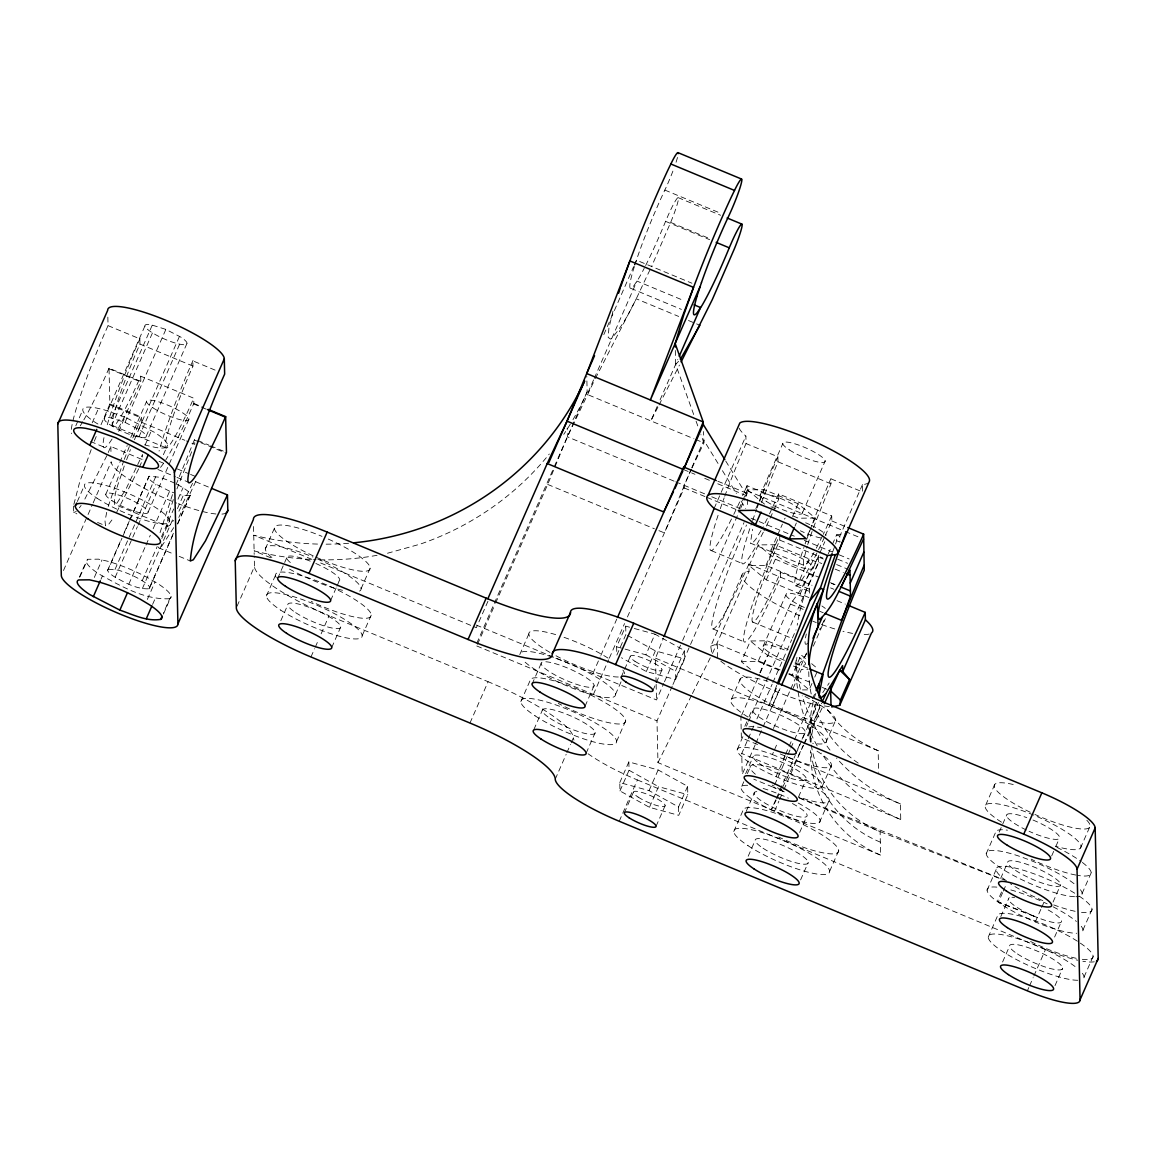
<?xml version="1.0" encoding="UTF-8"?>
<svg xmlns="http://www.w3.org/2000/svg" width="1156" height="1156" viewBox="0 0 1156 1156"><rect width="100%" height="100%" fill="white"/><g stroke="black" fill="none" stroke-linecap="round" stroke-linejoin="round"><path stroke-width="0.75" stroke-dasharray="5 3.75" d="M814.012 552.582L808.622 561.484L805.111 565.544L803.391 565.14L750.389 543.103L752.643 529.275M803.391 565.14L803.565 560.27L807.191 546.239M73.536 506.082L73.709 512.527L76.888 513.856M73.868 504.348L79.663 482.11L91.237 449.467M106.699 512.354L105.008 520.995L105.499 525.749L108.505 524.549L113.794 517.483M613.027 311.094L608.937 327.871L608.186 337.451L610.83 339.185C629.139 318.984 638.531 292.396 650.756 268.365M108.216 506.516L123.663 461.027M160.034 532.641L173.559 491.314M807.712 544.548L812.827 529.26M634.427 266.501L633.401 269.666A71.484 6.705 -67.4 0 0 633.777 285.864L638.314 279.029A71.484 6.705 -67.4 0 0 644.21 268.337M634.933 264.926L637.794 256.141A71.484 6.705 -67.4 0 1 664.845 190.075A27.253 2.558 -67.4 0 0 673.948 168.314M814.229 698.065L815.818 693.383M816.512 702.313L814.402 708.556A115.557 112.551 -1.3 0 0 810.24 742.513L810.009 727.124M173.299 499.565C170.871 508.293 166.594 517.151 167.504 526.341L169.773 525.445L173.544 520.402M813.376 527.671L830.976 483.829L830.861 478.786L862.665 491.994L862.492 484.552A71.267 14.696 23.7 0 0 868.069 483.035M832.667 551.947L834.979 545.56M835.571 543.97L836.727 540.777L836.597 534.867L846.322 533.74M124.284 459.365L129.588 445.913M124.241 466.013C120.715 478.555 113.866 491.069 114.502 504.319L167.504 526.341M126.582 459.813L130.44 449.568M176.044 484.696L194.67 439.193L194.786 444.41L186.506 440.971M176.911 488.916L192.315 450.118M761.501 502.47L777.974 461.808L777.858 456.765L746.053 443.557L745.88 436.101A71.267 14.696 23.7 0 1 739.118 428.125M656.102 682.56L655.539 658.183L663.356 638.213M776.731 685.349L768.928 705.29L777.612 685.494M495.592 603.114L547.698 484.436L567.394 436.809L594.56 380.078M94.344 441.187L97.147 434.28M101.02 424.729L109.863 403.964L109.025 368.186L140.83 381.393L135.064 394.442A94.749 8.887 -67.4 0 1 117.334 430.119M132.81 437.951L141.668 417.171L109.863 403.964M134.414 439.786L141.783 422.388L141.668 417.171M645.64 265.519A71.484 6.705 -67.4 0 0 665.581 221.36L668.298 215.045A27.238 2.558 -67.4 0 1 678.384 197.907A27.238 2.558 -67.4 0 1 670.653 222.429L651.478 266.761M108.202 452.545L110.846 446.491L142.65 459.712L142.535 454.481L125.917 489.205L116.77 503.424L114.502 504.319M139.341 467.284L142.867 459.207M195.87 481.228L177.562 520.084M779.679 535.084L779.794 540.112L775.445 550.068A71.484 6.705 -67.4 0 0 752.065 620.599A71.484 6.705 -67.4 0 0 777.54 579.084L780.531 572.22L812.003 585.297M774.578 811.078L778.869 801.238M779.592 799.591L783.161 791.383M783.884 789.736L803.218 745.432M803.926 743.785L821.714 703.065M660.076 399.904L677.777 359.545M592.898 673.529L600.137 657.042M600.86 655.394L616.755 619.125M75.79 425.827L82.77 409.932M92.205 422.807L98.491 408.502M104.156 418.819L144.977 325.848M111.482 417.995L152.303 325.024M77.365 501.473L84.345 485.578M111.67 425.798L152.491 332.827M118.649 431.405L124.935 417.099L154.991 432.619A46.124 9.508 23.7 0 1 155.323 447.401L146.581 445.407A46.124 9.508 23.7 0 1 143.33 444.468M125.05 422.374L139.948 430.061A22.86 4.711 23.7 0 1 140.122 437.387L135.787 436.404A22.86 4.711 23.7 0 1 114.762 427.662L110.398 425.032A22.86 4.711 23.7 0 1 110.225 417.721L125.05 422.374L165.872 329.402L180.769 337.09A22.86 4.711 23.7 0 1 180.943 344.416L176.608 343.419A22.86 4.711 23.7 0 1 155.583 334.691L151.205 332.061A22.86 4.711 23.7 0 1 151.046 324.735L165.872 329.402M63.493 570.5L87.35 516.154M88.073 514.507L92.408 504.623M93.13 502.976L111.207 461.793A63.421 13.077 23.7 0 0 176.608 503.106M105.731 494.465L127.218 445.537M130.787 437.373L146.552 401.493M138.677 429.295L179.498 336.324M138.864 437.098L179.671 344.127M79.316 577.278L86.295 561.383M79.995 576.772L87.668 559.287L98.535 559.157L107.277 561.151A46.124 9.508 23.7 0 1 149.688 578.766L158.502 584.069A46.124 9.508 23.7 0 1 169.715 598.721L163.429 613.027M146.191 436.289L187.012 343.303M145.208 444.829L151.494 430.523M94.33 577.436L102.003 559.952M100.977 579.214L102.378 576.035M107.667 570.269L121.279 539.274M124.14 532.757L129.154 521.327M129.877 519.709L148.488 477.298M173.371 533.321L149.023 588.78C136.451 589.43 124.602 582.422 113.909 576.483A22.86 4.711 23.7 0 1 108.361 569.229L121.958 538.234M122.681 536.601L129.125 521.92M129.833 520.287L149.167 476.243L158.892 477.168A22.86 4.711 23.7 0 1 174.831 483.28M163.386 454.713L167.577 445.176M115.008 569.46L155.814 476.474M115.181 577.249L137.391 526.688M138.099 525.055L156.002 484.277M148.141 512.079L188.948 419.108M128.807 584.185L145.28 546.658M146.003 545.025L150.294 535.242M153.156 528.726L169.629 491.199L173.703 492.759M142.202 580.745L157.23 546.499M161.537 536.702L173.703 508.972M177.995 499.19L183.009 487.774M161.84 538.45L169.513 520.966M142.376 588.548L173.169 518.408M177.46 508.626L183.197 495.577M177.663 523.538L189.844 495.794A22.86 4.711 23.7 0 0 184.281 488.54L179.917 485.91A22.86 4.711 23.7 0 0 176.146 483.93M149.716 587.739L173.342 533.913M177.634 524.116L190.523 494.754M147.332 599.458L155.005 581.974M152.592 604.415L155.381 598.057M163.415 614.111L171.088 596.626M237.052 606.206L254.465 566.541L254.233 556.094M265.331 548.927L274.391 528.263M266.415 595.932L275.489 575.269M277.642 578.477L286.717 557.813M280.821 620.714L287.801 604.819M330.645 600.499L336.223 587.783M336.931 586.193L339.719 579.835M310.964 656.969L314.591 648.704M315.313 647.057L318.218 640.438M321.122 633.835L329.099 615.642A80.718 16.646 23.7 0 1 254.465 566.541M331.743 647.505L340.803 626.841M361.106 588.722L370.166 568.058M362.189 635.728L371.264 615.064M603.808 334.619L633.633 266.646M634.341 265.042L636.479 260.187L691.924 283.22M487.962 601.265L476.359 627.694L318.536 562.119M476.72 643.357L553.608 468.209M554.331 466.562L587.147 391.812L586.786 376.148M477.5 644.326L494.869 604.761M593.577 379.89L587.205 394.427L693.961 438.774M594.285 378.287L636.956 281.081L684.251 300.762M469.972 723.035L488.107 681.708L329.099 615.642M528.812 633.979L519.738 654.643A52.078 10.736 23.7 0 1 585.702 671.246A52.078 10.736 23.7 0 1 601.684 696.938A52.078 10.736 23.7 0 1 523.495 660.668M520.836 701.634L529.91 680.971A52.078 10.736 23.7 0 1 584.286 692.01A52.078 10.736 23.7 0 1 623.835 723.28A52.078 10.736 23.7 0 1 558.276 703.397M532.063 684.179L541.124 663.515M657.244 406.363L650.871 420.885L658.226 406.536M533.855 729.595L542.222 710.521M585.066 706.2L594.126 685.551M555.256 779.158L566.151 754.362M566.874 752.715L570.5 744.45M571.223 742.802L573.405 737.846A92.234 19.016 23.7 0 0 488.107 681.708M691.144 469.235L664.397 532.916L656.059 529.462M691.852 467.616L703.831 440.291L703.542 431.549M593.389 694.424L608.605 659.816M609.328 658.169L624.543 623.561M627.448 616.972L684.179 487.933L684.092 485.303L691.274 469.509M625.902 634.485L616.827 655.149L616.625 646.796L625.699 626.133L632.592 628.026M586.15 753.206L595.224 732.543M621.133 677.228L623.922 670.87M624.616 669.281L630.208 656.565M615.512 694.424L621.104 681.708M616.625 646.796L645.915 654.816L654.975 634.153L684.453 650.539L684.655 658.906L675.581 679.555L646.305 671.535L621.48 657.735M714.133 508.423L745.88 436.101M646.305 671.535L655.365 650.871L684.655 658.906M616.61 741.43L625.685 720.766M652.938 690.45L655.727 684.092M656.42 682.502L662.012 669.786M739.031 508.915L747.397 489.855L764.188 489.653L798.117 503.756L815.24 518.033L811.758 525.98M619.789 782.583L628.85 761.92L658.14 769.939L687.603 786.326L687.806 794.678L678.731 815.341L649.455 807.322L619.977 790.935L619.789 782.583L649.065 790.603L678.543 806.989L678.731 815.341M476.301 625.078L656.507 699.958L663.761 683.442M664.483 681.78L681.895 642.129M682.618 640.482L739.927 509.94M740.649 508.293L744.999 498.366M745.721 496.719L747.181 493.41L747.036 485.708L778.826 498.915A93.072 8.728 -67.4 0 1 772.945 512.036M619.977 790.935L629.052 770.272L628.85 761.92M675.581 679.555L675.393 671.202L684.453 650.539M811.31 745.042A115.557 112.551 -1.3 0 0 880.121 831.641L880.583 855.122L657.966 762.628L656.998 720.853L672.228 686.158M672.951 684.496L744.03 522.57M760.128 495.216L782.8 443.572M755.822 508.727L758.611 502.369M759.304 500.779L764.188 489.653M619.226 821.251L637.375 779.939A69.187 14.262 23.7 0 1 588.072 753.77M624.283 813.015L633.358 792.351M711.663 652.042L710.723 646.233L742.47 573.925M649.065 790.603L658.14 769.939M749.16 565.573L758.235 544.91L775.026 544.722L818.477 562.784L809.417 583.448L765.951 565.385L749.16 565.573L766.284 579.864L809.749 597.912M712.472 653.429L749.03 571.469L748.857 564.041L810.472 589.647M649.455 807.322L658.53 786.658L687.806 794.678M770.951 550.198L776.673 537.15M777.396 535.517L782.41 524.101M765.951 565.385L775.026 544.722M656.088 826.222L665.162 805.573M792.539 516.472L798.117 503.756M766.284 579.864L775.358 559.201L758.235 544.91M794.967 526.168L796.354 522.989M802.524 512.672L825.196 461.013M750.547 669.353L741.328 661.651L750.389 640.988L767.194 640.8L788.19 649.528M678.543 806.989L687.603 786.326M731.445 699.163L740.519 678.5M807.567 535.517L811.064 527.57M784.433 660.307A23.062 4.754 23.7 0 1 763.119 646.276L786.485 593.577A23.062 4.754 23.7 0 1 806.874 598.216M741.328 661.651L758.119 661.463L767.194 640.8M799.88 579.474L808.94 558.81M759.853 672.763L767.526 655.279L750.389 640.988M741.603 715.289L759.564 674.381M760.272 672.749L790.444 604.053L799.706 591.366L818.347 556.961L823.332 559.027M800.212 593.953L809.287 573.289M813.347 567.813L819.084 554.764M819.792 553.132L824.806 541.716M744.84 726.315L748.337 718.367M749.03 716.778L752.513 708.83M746.444 726.271L747.889 722.977M748.611 721.33L818.477 562.177L821.786 563.564M737.34 749.247L743.626 734.941M828.216 553.941L831.713 545.993M832.407 544.404L836.597 534.867L839.82 536.211L843.071 534.982M755.157 744.926L742.224 774.361L741.747 753.481L747.527 740.288M748.25 738.641L754.044 725.448M756.934 718.859L772.136 684.236M772.858 682.589L791.672 639.73M792.395 638.083L796.022 629.832M862.492 484.552L839.82 536.211L839.95 542.106L836.727 540.777M755.865 743.279L762.324 728.569M763.047 726.922L780.286 687.675M772.15 706.634L780.069 688.6M745.649 773.74L753.322 756.255M741.791 786.326L743.886 781.557M747.368 773.61L750.865 765.662M811.96 683.485L809.171 689.843L792.048 675.566L801.108 654.903L806.382 659.296M773.407 728.497L789.967 690.753M790.69 689.12L806.527 653.024M793.074 688.441L801.44 669.367L808.16 669.295M813.318 646.146L825.355 618.706M733.771 831.496L742.846 810.833A52.136 10.751 23.7 0 1 794.678 820.717A52.136 10.751 23.7 0 1 838.028 852.405A52.136 10.751 23.7 0 1 778.638 836.987M746.212 811.353L754.579 792.279M772.396 754.536L783.493 759.058A46.327 9.551 23.7 0 1 816.642 788.421A46.327 9.551 23.7 0 1 744.869 759.246A46.327 9.551 23.7 0 1 772.396 754.536L773.783 751.357M774.491 749.767L777.28 743.409M814.749 677.127L816.844 672.359M783.493 759.058L784.895 755.88M785.589 754.29L788.378 747.932M789.086 746.343L791.874 739.985M776.037 776.644L785.112 755.981A46.327 9.551 23.7 0 0 828.52 767.497A46.327 9.551 23.7 0 0 814.763 749.753M787.265 756.212L773.552 787.38L753.77 779.158M787.973 754.565L790.14 749.652M790.863 748.004L793.753 741.444M794.475 739.811L811.772 700.435M812.495 698.788L814.662 693.875M748.178 856.264L755.157 840.369M797.857 748.741L801.339 740.808M802.047 739.219L804.836 732.861A28.871 5.953 23.7 0 0 769.52 710.954A28.871 5.953 23.7 0 0 761.674 718.729A28.871 5.953 23.7 0 0 804.836 732.861M775.705 799.836L771.355 809.749L776.167 800.111M776.427 798.189L795.256 755.287M795.978 753.64L818.434 702.487M798.536 796.918L806.209 779.433M825.904 742.528L834.979 721.864M799.677 832.421L806.642 816.526M822.191 786.441L831.265 765.778M819.445 822.48L828.505 801.831M800.588 879.918L808.261 862.434M829.647 871.321L838.707 850.657M985.721 805.024L994.781 784.36M986.256 853.634L995.316 832.985A52.136 10.751 23.7 0 1 1007.454 830.196M999.174 832.118L1006.847 814.633M987.108 890.192L996.169 869.529M1000.663 878.415L1007.642 862.52M1001.558 891.941L997.368 901.478L1001.342 904.382A52.136 10.751 23.7 0 0 1076.684 933.268M1002.599 892.707L998.408 902.244L1035.184 916.65M1003.292 891.117L1006.081 884.759M988.192 937.198L997.267 916.535A52.136 10.751 23.7 0 1 1026.6 917.922A52.136 10.751 23.7 0 1 1078.895 942.183M1000.807 916.563L1008.48 899.079M1002.599 961.98L1009.578 946.085M1051.657 855.96L1055.153 848.013M1055.847 846.423L1059.33 838.476M1035.314 921.924L1040.891 909.208M1041.585 907.619L1044.374 901.261M1053.058 902.07L1060.731 884.586M1080.47 848.085L1089.544 827.421M1027.366 990.837L1028.811 987.527M1029.534 985.88L1033.161 977.615M1033.883 975.953L1045.501 949.51A57.656 11.892 23.7 0 0 1077.71 960.217M1054.604 937.039L1061.584 921.144M1082.117 893.472L1091.192 872.809M1054.995 985.635L1062.667 968.15M1082.97 930.031L1092.03 909.367M1084.053 977.037L1093.128 956.373M107.84 317.134L108.043 325.631L104.069 334.604A94.749 8.887 -67.4 0 0 71.528 433.601M109.025 368.186L103.26 381.22A94.749 8.887 -67.4 0 1 83.666 420.177M140.064 338.347L135.873 347.826A94.749 8.887 -67.4 0 0 106.453 427.619M108.043 325.631L139.847 338.838L139.963 344.069L136.972 350.846A71.484 6.705 -67.4 0 0 112.219 423.761A71.484 6.705 -67.4 0 0 136.365 386.017L140.714 376.177L193.717 398.199L193.832 403.415L188.067 416.463A94.749 8.887 -67.4 0 1 165.857 459.785M193.066 360.369L188.876 369.848A94.749 8.887 -67.4 0 0 159.066 451.071M215.103 370.108L192.85 360.86L192.965 366.091L189.974 372.868A71.484 6.705 -67.4 0 0 165.221 445.783A71.484 6.705 -67.4 0 0 189.367 408.039L193.717 398.199M825.225 535.647A93.072 8.728 -67.4 0 0 831.843 520.951L831.713 515.923L778.711 493.901L769.549 513.856M831.713 515.923L823.289 534.332M691.996 467.934L703.903 442.907L703.831 440.291L718.729 464.596M106.887 455.58L83.709 501.314M138.691 468.787L115.513 514.521M192.546 483.353L178.92 511.227M767.324 518.509L763.235 526.327M822.552 535.878L814.763 551.166M657.966 762.628L691.635 695.175M692.43 693.571L711.663 655.033M776.962 798.507L781.774 788.869M782.569 787.265L803.42 745.504M804.215 743.9L823.448 705.348M595.369 378.489L636.234 298.797L678.673 316.441M659.05 404.947L679.468 365.094M761.009 530.561L755.619 539.462L752.108 543.522L750.389 543.103M173.689 527.656L161.508 546.571L158.502 547.771L158.43 546.99M763.119 646.276L763.813 645.221A23.062 4.754 23.7 0 1 786.961 651.059M822.783 692.589L829.199 682.965M79.359 507.787L81.122 505.432M693.687 414.527L675.653 364.415L679.179 360.658M73.709 512.527L76.209 511.53M710.723 646.233L717.284 643.791L780.647 670.119M387.477 553.247L419.845 544.245A283.841 276.457 -1.3 0 0 549.302 454.019M189.844 495.794L180.119 494.869M108.361 569.229L118.085 570.154A22.86 4.711 23.7 0 1 139.096 578.881L143.474 581.511A22.86 4.711 23.7 0 1 149.023 588.78M169.715 598.721C144.356 600.036 120.455 585.904 98.881 573.925A46.124 9.508 23.7 0 1 87.668 559.287M815.24 518.033L798.449 518.22L790.372 514.868M802.452 689.915L809.171 689.843M829.3 706.634L817.191 705.001A71.181 14.681 23.7 0 1 719.957 660.524M634.312 628.488L654.975 634.153M124.935 417.099L103.765 409.701L95.023 407.707A46.124 9.508 23.7 0 0 95.356 422.475L98.852 424.584M999.102 878.285L880.121 831.641L798.536 797.756M783.609 791.412L773.552 787.38L786.875 792.915M798.695 797.467L1004.766 880.15M1033.825 916.116L997.368 901.478L993.654 898.776A52.136 10.751 23.7 0 1 999.246 887.418M664.845 190.075L720.347 213.138M678.153 197.633L720.593 215.262M670.653 222.429L709.842 238.7M665.581 221.36L709.654 239.668M688.47 320.515L695.002 323.218M696.635 323.897L699.9 325.255M777.974 461.808L830.976 483.829M695.623 439.468L703.903 442.907L700.897 434.555M831.843 520.951L846.149 526.89M747.152 490.736L843.562 530.792M845.238 531.485L860.194 537.699M717.876 481.243L747.181 493.41L747.238 496.025L716.2 483.136M683.528 469.553L694.973 474.307M704.77 478.382L709.668 480.419M770.994 506.819L775.835 508.828M674.092 481.156L567.394 436.809L567.191 428.11M675.754 481.835L705.261 494.103M711.778 496.805L739.464 508.308M684.179 487.933L705.348 496.719M706.966 497.398L736.271 509.565M751.082 518.22L794.302 536.182M804.273 540.329L832.537 552.077M839.184 554.837L849.169 558.984M837.667 559.186L847.623 563.319M779.794 540.112L822.855 558.016M836.626 564.562L848.258 569.388M835.08 569.084L843.389 572.538M775.358 559.201L818.824 577.249M830.456 582.682L835.441 584.748M809.2 574.127L817.148 577.422M831.453 583.375L834.646 584.69M830.586 587.913L833.91 589.285M836.973 600.658L845.282 604.111M711.301 550.632L743.106 563.853M796.108 585.875L810.428 591.814M547.698 484.436L654.397 528.769M819.936 611.38L823.26 612.752M790.444 604.053L804.749 609.992M139.963 344.069L192.965 366.091M752.44 621.957L792.192 638.473M193.832 403.415L203.369 407.389M108.808 368.677L140.613 381.899M193.616 403.921L206.332 409.21M713.122 628.994L744.926 642.201M795.068 662.865L808.261 668.341M767.526 655.279L783.681 661.983M793.377 666.015L801.44 669.367M788.984 673.572L810.659 682.589M822.335 687.43L828.997 690.204M758.119 661.463L779.115 670.191M788.811 674.223L792.048 675.566M197.849 440.523L208.976 445.147M210.565 445.811L223.281 451.086M109.517 404.745L141.321 417.966M194.324 439.988L199.092 441.968M200.682 442.632L226.128 453.195M141.783 422.388L184.844 440.291M112.421 425.524L165.424 447.56M655.539 658.183L878.155 750.678L878.661 772.324M159.095 461.36L164.065 463.426M177.316 468.931L188.905 473.758M190.567 474.437L195.537 476.503M195.653 481.734L209.959 487.673M90.616 441.534L103.332 446.808M157.924 469.495L175.423 476.763M177.013 477.428L188.139 482.052M311.889 559.36L253.742 535.199A283.841 276.457 -1.3 0 0 318.507 544.1M757.57 744.536L741.372 737.803L740.895 716.922M780.242 753.958L900.394 803.882L900.755 819.546L741.747 753.481M270.721 557.77L254.103 550.863A283.841 276.457 -1.3 0 0 311.788 559.504M476.778 645.973L656.998 720.853M97.552 522.44L105.499 525.749M158.502 547.771L172.822 553.71M179.18 556.354L190.306 560.978M637.375 779.939L1045.501 949.51M630.873 288.35L681.419 309.389M169.629 491.199L154.731 483.511A22.86 4.711 23.7 0 1 149.167 476.243M627.448 635.352L655.365 650.871M645.915 654.816L675.393 671.202M629.052 770.272L658.53 786.658M1006.442 880.814L1002.729 878.112A52.136 10.751 23.7 0 1 1014.708 867.954A52.136 10.751 23.7 0 1 1077.797 895.178M747.397 489.855L764.535 504.132M811.657 663.689L818.246 669.18M725.737 461.056L747.238 496.025M722.457 470.68L736.43 493.468M741.083 501.054L745.736 508.654M696.085 421.203L697.892 426.217M819.546 704.38L819.691 707.674A115.557 112.551 -1.3 0 0 810.862 742.455M818.347 556.961L818.477 562.784M809.633 593.086L809.402 582.841A172.952 168.458 -1.3 0 0 797.207 625.208M778.711 493.901L778.826 498.915M780.531 572.22L780.647 577.249A93.101 8.728 -67.4 0 1 743.568 639.962A93.101 8.728 -67.4 0 1 778.32 538.205M747.325 499.508L747.527 508.207M717.284 643.791L717.616 658.125M675.321 350.499L675.653 364.415M656.146 684.294L656.507 699.958M625.699 626.133L625.858 632.809M253.54 526.5L254.19 554.345M140.714 376.177L140.83 381.393M110.846 446.491L111.005 453.296M772.222 513.625A93.072 8.728 -67.4 0 1 764.044 530.734M763.307 532.208A93.072 8.728 -67.4 0 1 752.108 521.905M752.628 520.417A93.072 8.728 -67.4 0 1 756.559 509.478M757.151 507.845A93.072 8.728 -67.4 0 1 758.986 502.932M759.622 501.285A93.072 8.728 -67.4 0 1 777.858 456.765M869.153 634.052A71.181 14.681 23.7 0 1 860.758 634.514M852.608 633.416A71.181 14.681 23.7 0 1 842.955 631.263M834.748 628.936A71.181 14.681 23.7 0 1 818 623.214M816.28 622.564A71.181 14.681 23.7 0 1 812.856 621.22M799.822 615.743A71.181 14.681 23.7 0 1 749.03 571.469M748.857 564.041A93.101 8.728 -67.4 0 1 711.764 626.754A93.101 8.728 -67.4 0 1 746.516 524.983M573.997 740.115A69.187 14.262 23.7 0 1 573.405 737.846M900.755 819.546A172.952 168.458 -1.3 0 1 821.54 753.134M817.162 745.822A172.952 168.458 -1.3 0 1 795.834 662.85M900.394 803.882A172.952 168.458 -1.3 0 1 836.51 758.033M829.994 750.085A172.952 168.458 -1.3 0 1 802.221 695.739M800.429 689.193A172.952 168.458 -1.3 0 1 795.877 660.741M748.828 726.951A46.327 9.551 23.7 0 1 761.472 727.818M807.611 643.314A71.484 6.705 -67.4 0 1 806.324 634.023M1094.284 961.792A57.656 11.892 23.7 0 1 1082.883 961.257M587.147 391.812A283.841 276.457 -1.3 0 1 572.104 421.145M570.313 424.122A283.841 276.457 -1.3 0 1 563.752 434.381M377.073 555.314A283.841 276.457 -1.3 0 1 313.565 559.591M348.606 543.262A283.841 276.457 -1.3 0 1 325.587 544.173M824.156 620.151A93.101 8.728 -67.4 0 1 819.604 629.601M806.512 653.92A93.101 8.728 -67.4 0 1 796.932 657.273M747.036 485.708A93.072 8.728 -67.4 0 1 742.614 495.606M739.681 501.979A93.072 8.728 -67.4 0 1 732.239 517.512M731.502 518.986A93.072 8.728 -67.4 0 1 719.133 512.137M720.304 508.698A93.072 8.728 -67.4 0 1 724.162 497.875M724.754 496.256A93.072 8.728 -67.4 0 1 746.053 443.557M824.488 537.222A93.072 8.728 -67.4 0 1 796.701 585.687A93.072 8.728 -67.4 0 1 803.94 547.38M805.111 543.927A93.072 8.728 -67.4 0 1 806.151 540.936M806.7 539.404A93.072 8.728 -67.4 0 1 830.861 478.786M820.832 537.93A23.062 4.754 23.7 0 1 800.385 530.777M784.548 519.203A23.062 4.754 23.7 0 1 785.242 518.148M805.631 522.787A23.062 4.754 23.7 0 1 809.778 524.607M811.122 525.243A23.062 4.754 23.7 0 1 826.208 535.17M878.155 750.678A115.297 112.305 -1.3 0 1 825.557 706.721M858.2 763.09A115.297 112.305 -1.3 0 1 812.769 700.334M811.209 693.99A115.297 112.305 -1.3 0 1 808.752 671.289M880.583 855.122A115.557 112.551 -1.3 0 1 810.472 750.62M880.28 842.132A115.557 112.551 -1.3 0 1 810.659 749.045M810.847 741.805A115.557 112.551 -1.3 0 1 813.376 701.23M804.345 607.464A23.062 4.754 23.7 0 1 785.791 594.618M821.902 605.975A23.062 4.754 23.7 0 1 825.297 608.446M795.025 664.021A23.062 4.754 23.7 0 0 804.822 664.946L805.515 663.891A23.062 4.754 23.7 0 0 799.23 657.62M677.488 157.447A27.253 2.558 -67.4 0 1 675.899 162.707M792.395 803.507A28.871 5.953 23.7 0 1 804.417 817.191A28.871 5.953 23.7 0 1 768.841 805.298A28.871 5.953 23.7 0 1 756.819 791.614M1048.174 909.96A28.871 5.953 23.7 0 1 1059.156 922.878A28.871 5.953 23.7 0 1 1026.095 912.489A28.871 5.953 23.7 0 1 1009.347 897.764M1011.962 897.287A28.871 5.953 23.7 0 1 1014.607 897.461M1032.973 820.023A28.871 5.953 23.7 0 1 1059.575 838.071A28.871 5.953 23.7 0 1 1029.057 831.28M1026.34 830.008A28.871 5.953 23.7 0 1 1006.544 815.428A28.871 5.953 23.7 0 1 1026.774 817.624M315.834 563.478A28.828 5.939 23.7 0 1 336.237 581.627M290.344 562.553A28.828 5.939 23.7 0 1 311.687 561.729M545.834 661.767A28.828 5.939 23.7 0 1 590.109 680.479A28.828 5.939 23.7 0 1 571.628 682.589A28.828 5.939 23.7 0 1 541.991 662.2M328.261 539.072A52.078 10.736 23.7 0 1 369.689 569.576A52.078 10.736 23.7 0 1 314.75 556.556M313.189 555.848A52.078 10.736 23.7 0 1 274.593 527.208A52.078 10.736 23.7 0 1 322.004 536.37M618.316 676.997A52.078 10.736 23.7 0 1 553.001 654.137M549.967 652.418A52.078 10.736 23.7 0 1 529 632.968A52.078 10.736 23.7 0 1 557.293 635.106M564.041 637.332A52.078 10.736 23.7 0 1 610.368 659.599M622.882 670.032A52.078 10.736 23.7 0 1 624.587 673.775M342.581 590.297A52.078 10.736 23.7 0 1 289.506 569.084M271.877 557.495A52.078 10.736 23.7 0 1 312.944 557.033M317.625 559.027A52.078 10.736 23.7 0 1 359.545 591.092M276.27 577.624A52.078 10.736 23.7 0 1 321.7 582.797A52.078 10.736 23.7 0 1 370.975 616.293A52.078 10.736 23.7 0 1 311.239 601.409M755.374 774.26A43.061 8.887 23.7 0 1 773.248 768.104A43.061 8.887 23.7 0 1 827.104 796.181A43.061 8.887 23.7 0 1 799.056 797.033M781.918 789.967A43.061 8.887 23.7 0 1 772.136 785.083M798.175 803.059A43.061 8.887 23.7 0 1 815.312 823.52A43.061 8.887 23.7 0 1 760.027 804.07A43.061 8.887 23.7 0 1 747.715 785.314M763.148 788.45A43.061 8.887 23.7 0 1 788.392 798.175M804.995 696.461A52.136 10.751 23.7 0 1 826.569 723.223A52.136 10.751 23.7 0 1 750.634 692.112A52.136 10.751 23.7 0 1 767.916 681.274M747.975 717.023A52.136 10.751 23.7 0 1 742.773 698.123A52.136 10.751 23.7 0 1 811.454 725.982A52.136 10.751 23.7 0 1 812.682 743.265M1086.828 820.269A52.136 10.751 23.7 0 1 1034.88 814.416M1030.285 812.263A52.136 10.751 23.7 0 1 994.796 787.944A52.136 10.751 23.7 0 1 1016.774 785.386M1001.515 822.176A52.136 10.751 23.7 0 1 1001.183 804.518A52.136 10.751 23.7 0 1 1072.493 836.323A52.136 10.751 23.7 0 1 1055.37 846.192M1082.363 862.434A52.136 10.751 23.7 0 1 1077.349 875.323M1075.846 875.049A52.136 10.751 23.7 0 1 1031.109 859.139M1056.902 847.377A52.136 10.751 23.7 0 1 1081.12 861.509M1080.412 889.73A52.136 10.751 23.7 0 1 1075.831 896.709M1074.545 896.695A52.136 10.751 23.7 0 1 1002.324 869.009A52.136 10.751 23.7 0 1 1003.798 851.842A52.136 10.751 23.7 0 1 1075.557 884.904M1079.256 896.146A52.136 10.751 23.7 0 1 1081.525 912.359M1075.138 911.304A52.136 10.751 23.7 0 1 1053.737 904.917M1042.828 900.611A52.136 10.751 23.7 0 1 1010.402 883.719M1080.34 943.152A52.136 10.751 23.7 0 1 1079.285 958.888M1076.222 958.295A52.136 10.751 23.7 0 1 1028.58 940.493M1077.768 980.259A52.136 10.751 23.7 0 1 1006.067 953.686A52.136 10.751 23.7 0 1 1004.058 935.06A52.136 10.751 23.7 0 1 1076.409 967.572M1082.348 973.294A52.136 10.751 23.7 0 1 1082.493 979.407M1010.835 889.932A52.136 10.751 23.7 0 1 1047.177 903.862M1053.13 906.824A52.136 10.751 23.7 0 1 1076.409 921.462M1081.265 926.288A52.136 10.751 23.7 0 1 1081.409 932.401M225.911 513.148A63.421 13.077 23.7 0 1 221.938 514.102M215.97 513.986A63.421 13.077 23.7 0 1 178.299 503.741M163.531 463.368A94.749 8.887 -67.4 0 1 160.395 467.486M112.045 439.049A94.749 8.887 -67.4 0 1 104.257 436.332M82.77 421.709A94.749 8.887 -67.4 0 1 80.241 425.827M789.346 449.915A23.062 4.754 23.7 0 0 824.589 462.097A23.062 4.754 23.7 0 0 798.059 444.843A23.062 4.754 23.7 0 0 789.346 449.915M766.659 501.574A23.062 4.754 23.7 0 0 801.917 513.755A23.062 4.754 23.7 0 0 775.387 496.502A23.062 4.754 23.7 0 0 766.659 501.574M777.251 556.47A23.062 4.754 23.7 0 0 812.654 568.868A23.062 4.754 23.7 0 0 786.542 551.687A23.062 4.754 23.7 0 0 777.251 556.47M638.083 797.062A17.297 3.569 23.7 0 0 664.642 806.353A17.297 3.569 23.7 0 0 645.062 793.464A17.297 3.569 23.7 0 0 638.083 797.062M634.933 661.275A17.297 3.569 23.7 0 0 661.492 670.567A17.297 3.569 23.7 0 0 641.898 657.677A17.297 3.569 23.7 0 0 634.933 661.275M763.047 848.229A28.871 5.953 23.7 0 0 807.394 863.749A28.871 5.953 23.7 0 0 774.693 842.233A28.871 5.953 23.7 0 0 763.047 848.229M759.42 763.524A28.871 5.953 23.7 0 0 804.706 780.459A28.871 5.953 23.7 0 0 775.17 759.55A28.871 5.953 23.7 0 0 759.42 763.524M1015.517 870.381A28.871 5.953 23.7 0 0 1059.864 885.901A28.871 5.953 23.7 0 0 1027.164 864.385A28.871 5.953 23.7 0 0 1015.517 870.381M1017.468 953.946A28.871 5.953 23.7 0 0 1061.815 969.465A28.871 5.953 23.7 0 0 1029.115 947.949A28.871 5.953 23.7 0 0 1017.468 953.946M295.676 612.651A28.828 5.939 23.7 0 0 339.936 628.156A28.828 5.939 23.7 0 0 307.294 606.669A28.828 5.939 23.7 0 0 295.676 612.651M550.097 718.367A28.828 5.939 23.7 0 0 594.357 733.858A28.828 5.939 23.7 0 0 561.715 712.385A28.828 5.939 23.7 0 0 550.097 718.367M535.055 715.81A52.078 10.736 23.7 0 0 615.05 743.814A52.078 10.736 23.7 0 0 556.065 704.987A52.078 10.736 23.7 0 0 535.055 715.81M280.633 610.093A52.078 10.736 23.7 0 0 360.629 638.098A52.078 10.736 23.7 0 0 301.644 599.285A52.078 10.736 23.7 0 0 280.633 610.093M748.004 845.672A52.136 10.751 23.7 0 0 828.072 873.705A52.136 10.751 23.7 0 0 769.043 834.849A52.136 10.751 23.7 0 0 748.004 845.672M152.838 407.765A23.062 4.754 23.7 0 0 188.255 420.163A23.062 4.754 23.7 0 0 162.143 402.982A23.062 4.754 23.7 0 0 152.838 407.765M112.031 500.736A23.062 4.754 23.7 0 0 147.448 513.134A23.062 4.754 23.7 0 0 121.322 495.953A23.062 4.754 23.7 0 0 112.031 500.736M96.988 498.178A46.327 9.551 23.7 0 0 168.126 523.09A46.327 9.551 23.7 0 0 115.672 488.569A46.327 9.551 23.7 0 0 96.988 498.178"/><path stroke-width="1.5" d="M848.605 605.484L865.223 612.391A93.101 8.728 -67.4 0 1 828.115 674.728A93.101 8.728 -67.4 0 1 864.24 570.226L863.633 534.159L847.738 527.555M716.258 480.564L683.702 467.038L683.528 469.553L567.018 421.145L547.207 463.542L487.875 598.707M831.699 706.952L839.762 705.261L840.441 700.131L849.515 679.468L842.724 671.477L839.733 670.234L824.257 703.744M678.196 153.647A27.253 2.558 -67.4 0 0 670.856 163.993L667.287 171.377A126.828 11.892 -67.4 0 0 629.89 260.938L693.542 287.382L650.366 399.976L675.292 343.216L683.817 314.707L693.542 287.382A126.828 11.892 -67.4 0 1 730.939 197.821L734.508 190.437A27.253 2.558 -67.4 0 1 741.43 182.706A27.253 2.558 -67.4 0 1 728.497 216.519A71.484 6.705 -67.4 0 0 701.461 282.599M618.633 293.162L620.165 288.263M696.996 296.138L701.446 282.584M816.873 690.262L850.513 596.193L849.92 570.081C840.152 586.627 833.953 606.452 819.503 619.616L817.798 616.379C820.254 595.109 828.288 574.98 835.297 554.88M620.743 286.659L629.89 260.938L586.713 373.533L567.018 421.145M832.074 553.551L820.355 588.144L778.349 683.846M664.006 636.551L714.133 508.423A71.267 14.696 23.7 0 1 760.793 504.767A71.267 14.696 23.7 0 1 837.262 554.403L869.009 482.095A71.267 14.696 23.7 0 0 814.749 441.679A71.267 14.696 23.7 0 0 739.826 423.009L708.079 495.317M777.381 683.673L827.523 555.53L837.262 554.403M864.124 565.197L841.525 620.353L824.922 613.446M697.068 296.124A71.484 6.705 -67.4 0 0 697.444 312.322L701.995 305.487A71.484 6.705 -67.4 0 0 729.248 247.818L731.979 241.503A27.238 2.558 -67.4 0 1 742.065 224.365A27.238 2.558 -67.4 0 1 734.335 248.887L712.269 299.664L681.115 361.915M211.548 488.338L227.457 494.941L205.479 540.864L193.312 559.793L190.306 560.978C193.529 523.003 212.95 487.731 226.46 452.415L225.637 416.637L208.138 409.369M675.292 343.216L700.088 286.616M679.208 356.294L700.55 307.539L694.034 304.837M617.477 617.477L683.702 467.038M227.457 494.941L227.804 510.244L177.923 623.893A63.421 13.077 23.7 0 1 119.949 614.024A63.421 13.077 23.7 0 1 61.311 575.442L57.8 423.992L107.681 310.343A63.421 13.077 23.7 0 1 165.655 320.212A63.421 13.077 23.7 0 1 224.293 358.794L224.654 374.082L220.68 383.055A94.749 8.887 -67.4 0 0 187.879 479.697A94.749 8.887 -67.4 0 0 219.871 429.671L225.637 416.637M89.792 445.248L96.772 429.353M75.27 506.241L76.672 503.062M142.795 467.27L148.373 454.554M93.304 596.698L100.283 580.803M177.923 623.893L174.412 472.443L224.293 358.794M119.863 610.108C132.882 614.544 146.566 621.682 160.641 619.385A46.124 9.508 23.7 0 0 149.427 604.733L140.613 599.429A46.124 9.508 23.7 0 0 98.217 581.815L89.474 579.821L78.608 579.936A46.124 9.508 23.7 0 0 89.807 594.589L119.863 610.108L127.536 592.623M146.306 618.72L151.898 606.004M160.641 619.385L162.042 616.206M235.232 560.862L253.381 519.535A80.718 16.646 23.7 0 1 327.162 532.092L486.17 598.158A92.234 19.016 23.7 0 0 570.486 612.507A69.187 14.262 23.7 0 1 633.734 623.257L1041.859 792.828A57.656 11.892 23.7 0 1 1095.166 827.913L1098.2 958.468L1080.065 999.796A57.656 11.892 23.7 0 1 1027.366 990.837L619.226 821.251A69.187 14.262 23.7 0 1 555.256 779.158A92.234 19.016 23.7 0 0 469.972 723.035L310.964 656.969A80.718 16.646 23.7 0 1 236.33 607.854L235.232 560.862A80.718 16.646 23.7 0 1 309.013 573.405L468.036 639.485A92.234 19.016 23.7 0 0 552.351 653.819A69.187 14.262 23.7 0 1 615.584 664.584L1023.725 834.155A57.656 11.892 23.7 0 1 1077.031 869.24L1080.065 999.796M309.013 573.405L327.162 532.092M468.036 639.485L486.17 598.158M594.545 355.701L586.713 373.533L703.224 421.94L703.31 424.555L684.236 467.949L703.224 421.94L675.162 343.534L675.249 347.017M548.898 462.458L584.661 380.96A283.841 276.457 -1.3 0 1 353.895 542.785M552.351 653.819L570.486 612.507M615.584 664.584L633.734 623.257M755.46 524.795L738.323 510.504L755.128 510.316L789.042 524.419L806.18 538.696L789.375 538.884L755.46 524.795L761.038 512.079M789.375 538.884L794.259 527.757M781.499 685.32L823.578 589.488L820.355 588.144L809.908 600.556M813 638.256L822.234 617.261M850.224 583.13L863.821 552.135M816.107 690.58L818.983 684.02L819.286 697.805M822.378 701.519L825.76 693.831L842.58 665.581L842.724 671.477L865.396 619.818L865.223 612.391M839.762 705.261L871.508 632.953A71.181 14.681 23.7 0 0 865.396 619.818M1023.725 834.155L1041.859 792.828M1077.031 869.24L1095.166 827.913M863.518 539.086L841.004 587.335M673.471 491.676L663.717 511.949L547.207 463.542M674.916 488.511L677.069 483.772M678.5 480.621L682.82 471.142M699.9 325.255L680.349 359.415M825.76 693.831L821.078 697.848L819.156 694.525L823.101 674.512L809.908 669.035M677.936 152.621L741.588 179.064M670.856 163.993L734.508 190.437M727.124 217.978L741.82 224.091M716.185 242.384L729.248 247.818M714.133 508.423L827.523 555.53M846.712 573.925L850.036 575.298M840.426 586.829L850.397 590.962M838.895 591.352L850.513 596.193M207.921 409.86L225.42 417.128M839.733 670.234L849.515 679.468M830.673 690.898L840.441 700.131M703.31 424.555L724.812 459.539M830.557 685.942L831.005 705.232M1098.2 958.468A57.656 11.892 23.7 0 1 1096.466 961.098M863.633 534.159A93.072 8.728 -67.4 0 1 827.653 599.083A93.072 8.728 -67.4 0 1 846.206 531.876M823 702.516A115.297 112.305 -1.3 0 1 817.494 603.316L818.043 626.769A115.297 112.305 -1.3 0 0 808.925 664.758M57.8 423.992A63.421 13.077 23.7 0 1 115.773 433.847A63.421 13.077 23.7 0 1 174.412 472.443M227.804 510.244A63.421 13.077 23.7 0 1 225.911 513.148M94.691 430.364L85.949 428.37A46.124 9.508 23.7 0 0 86.295 443.138L95.11 448.456A46.124 9.508 23.7 0 0 137.521 466.07L146.263 468.05A46.124 9.508 23.7 0 0 145.916 453.282L115.86 437.763L94.691 430.364M629.009 817.726A17.297 3.569 23.7 0 0 655.568 827.017A17.297 3.569 23.7 0 0 635.988 814.127A17.297 3.569 23.7 0 0 629.009 817.726M625.858 681.939A17.297 3.569 23.7 0 0 652.418 691.23A17.297 3.569 23.7 0 0 632.838 678.341A17.297 3.569 23.7 0 0 625.858 681.939M750.36 784.187A28.871 5.953 23.7 0 0 795.646 801.122A28.871 5.953 23.7 0 0 766.096 780.213A28.871 5.953 23.7 0 0 750.36 784.187M754.015 822.624A28.871 5.953 23.7 0 0 797.582 837.19A28.871 5.953 23.7 0 0 763.047 815.385A28.871 5.953 23.7 0 0 754.015 822.624M752.599 739.392A28.871 5.953 23.7 0 0 795.762 753.51A28.871 5.953 23.7 0 0 760.446 731.604A28.871 5.953 23.7 0 0 752.599 739.392M753.972 868.893A28.871 5.953 23.7 0 0 798.319 884.412A28.871 5.953 23.7 0 0 765.619 862.896A28.871 5.953 23.7 0 0 753.972 868.893M1008.393 974.595A28.871 5.953 23.7 0 0 1052.74 990.128A28.871 5.953 23.7 0 0 1020.04 968.598A28.871 5.953 23.7 0 0 1008.393 974.595M1007.295 927.603A28.871 5.953 23.7 0 0 1051.642 943.123A28.871 5.953 23.7 0 0 1018.942 921.607A28.871 5.953 23.7 0 0 1007.295 927.603M1006.457 891.045A28.871 5.953 23.7 0 0 1050.804 906.564A28.871 5.953 23.7 0 0 1018.104 885.048A28.871 5.953 23.7 0 0 1006.457 891.045M1007.411 845.339A28.871 5.953 23.7 0 0 1050.269 859.139A28.871 5.953 23.7 0 0 1014.39 837.161A28.871 5.953 23.7 0 0 1007.411 845.339M286.601 633.315A28.828 5.939 23.7 0 0 330.876 648.819A28.828 5.939 23.7 0 0 298.234 627.332A28.828 5.939 23.7 0 0 286.601 633.315M285.518 586.309A28.828 5.939 23.7 0 0 329.778 601.814A28.828 5.939 23.7 0 0 297.135 580.326A28.828 5.939 23.7 0 0 285.518 586.309M539.924 692.025A28.828 5.939 23.7 0 0 584.199 707.515A28.828 5.939 23.7 0 0 551.557 686.043A28.828 5.939 23.7 0 0 539.924 692.025M541.022 739.031A28.828 5.939 23.7 0 0 585.297 754.521A28.828 5.939 23.7 0 0 552.64 733.049A28.828 5.939 23.7 0 0 541.022 739.031M87.928 518.842A46.327 9.551 23.7 0 0 159.066 543.739A46.327 9.551 23.7 0 0 106.612 509.232A46.327 9.551 23.7 0 0 87.928 518.842"/></g></svg>
